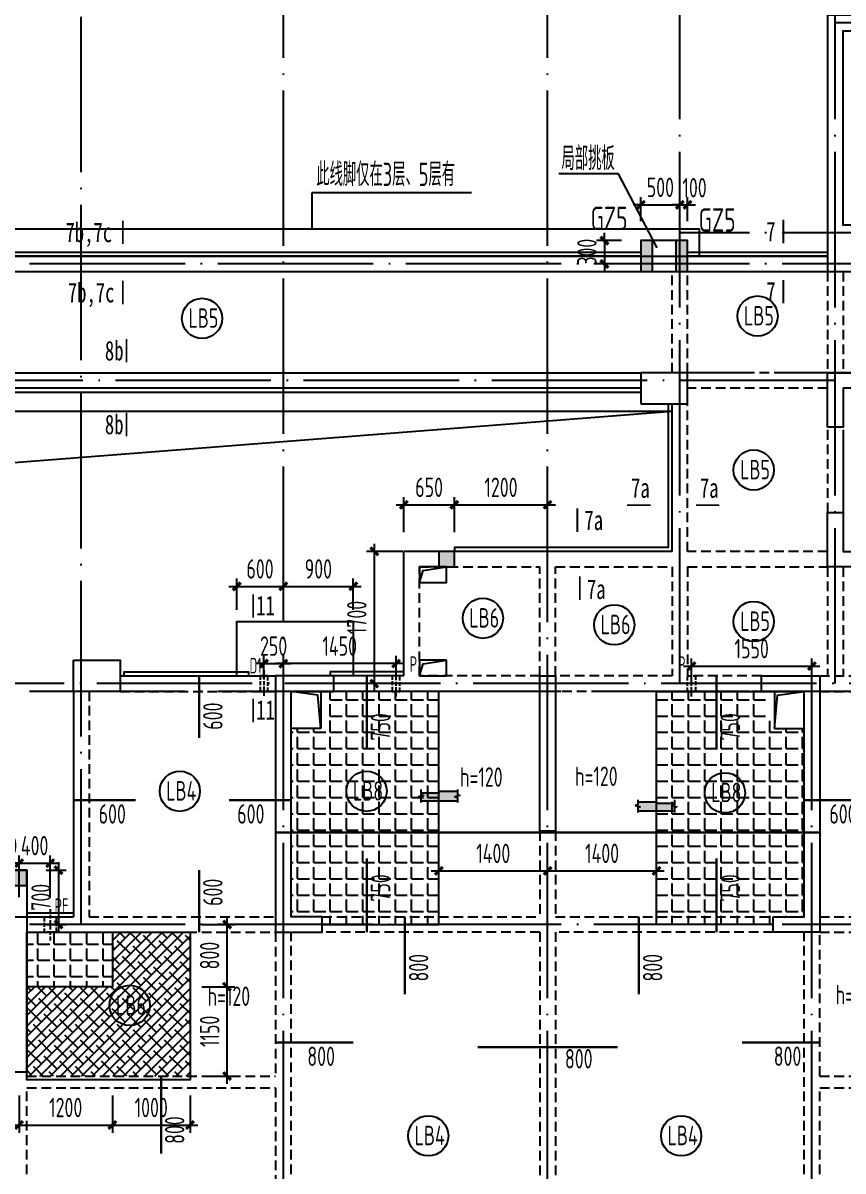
# Model space of a CAD drawing. Extents: x -173820 to 521180, y -715739 to 158231.
# Drawn here: x 7980 to 18530, y 71238 to 86010 of the extents above; entities that cross this region are included whole.
import ezdxf
from ezdxf.enums import TextEntityAlignment as Align

# ---------------------------------------------------------------- set-up
doc = ezdxf.new("R2010")
doc.units = 0
doc.header["$LTSCALE"] = 1000
for name, pattern in [('CONTINOUS', [0]), ('DASH', [0.35, 0.25, -0.1]), ('DOTE', [2.42, 2, -0.2, 0.02, -0.2]), ('HIDDEN2', [0.1875, 0.125, -0.0625])]:
    doc.linetypes.add(name, pattern=pattern)
for name, color, linetype in [('A-外装饰线脚', 7, 'Continuous'), ('A-洞口', 105, 'Continuous'), ('A-线脚看线', 9, 'Continuous'), ('A-设备穿墙洞', 161, 'Continuous'), ('AXIS', 1, 'DOTE'), ('DIM', 3, 'Continuous'), ('DIM1', 3, 'Continuous'), ('JG1', 3, 'Continuous'), ('填充', 8, 'Continuous'), ('墙', 6, 'Continuous'), ('挑板', 3, 'Continuous'), ('板筋', 6, 'Continuous'), ('柱', 2, 'Continuous'), ('梁', 4, 'HIDDEN2'), ('模板线', 3, 'Continuous'), ('洞口', 5, 'Continuous'), ('钢筋_文字', 7, 'Continuous'), ('钢筋长度标注', 7, 'Continuous')]:
    doc.layers.add(name, color=color, linetype=linetype)
doc.styles.add('TSSD_BOLD', font='tssdeng2.shx', dxfattribs={"width": 0.7, "height": 250, "bigfont": 'CHINA.shx'})
doc.styles.add('TSSD_Dimension', font='tssdeng.shx', dxfattribs={"width": 0.7, "bigfont": 'Hztxt.shx'})
doc.styles.add('zzt', font='tssdeng.shx', dxfattribs={"width": 0.7, "height": 300, "bigfont": 'tssdchn.shx'})
doc.styles.add('钢筋长度', font='tssdeng.shx', dxfattribs={"width": 0.7, "height": 300, "bigfont": 'tssdchn.shx'})
doc.styles.add('黑体', font='simhei.ttf', dxfattribs={"width": 0.8})
doc.dimstyles.new('TSSD_100_100', dxfattribs={"dimtxt": 250, "dimasz": 100, "dimexe": 100, "dimexo": 250, "dimgap": 100, "dimtad": 1, "dimdec": 0, "dimzin": 0, "dimdsep": 46, "dimtxsty": 'TSSD_Dimension', "dimblk": 'ARCHTICK', "dimcen": 0, "dimdle": 100, "dimclrd": 3, "dimclre": 3, "dimclrt": 7, "dimadec": 0, "dimazin": 0, "dimtfac": 1, "dimtdec": 0, "dimtix": 1, "dimtmove": 2, "dimatfit": 3, "dimfxl": 0, "dimtolj": 1, "dimtzin": 0, "dimarcsym": 0})
pattern_1 = [(0, (-5670, 68710), (0, 209.55), [152.4, -57.15]), (90, (-5670, 68710), (-209.55, 1e-14), [152.4, -57.15])]

# ---------------------------------------------------------------- blocks, each defined once
blk = doc.blocks.new('_ArchTick')
at = {"color": 4, "linetype": 'ByBlock', "const_width": 0.4}
blk.add_lwpolyline([(-0.5, -0.5), (0.5, 0.5)], dxfattribs=at)
blk = doc.blocks.new('*D1280')
at = {"layer": 'Defpoints', "color": 0}
for p in [(7930, 72460), (9130, 72460), (9130, 71830)]:
    blk.add_point(p, dxfattribs=at)
at = {"layer": 'DIM', "color": 3, "lineweight": -2}
for p, q in [((7930, 72210), (7930, 71730)), ((9130, 72210), (9130, 71730)), ((7830, 71830), (9230, 71830))]:
    blk.add_line(p, q, dxfattribs=at)
at = {"layer": 'DIM', "color": 3, "lineweight": -2, "xscale": 100, "yscale": 100, "zscale": 100, "rotation": 180}
blk.add_blockref('_ArchTick', (7930, 71830), dxfattribs=at)
at = {"layer": 'DIM', "color": 3, "lineweight": -2, "xscale": 100, "yscale": 100, "zscale": 100}
blk.add_blockref('_ArchTick', (9130, 71830), dxfattribs=at)
at = {"layer": 'DIM', "color": 7, "insert": (8530, 72055), "char_height": 250, "attachment_point": 5, "style": 'TSSD_Dimension'}
blk.add_mtext('\\A1;1200', dxfattribs=at)
blk = doc.blocks.new('*D1279')
at = {"layer": 'Defpoints', "color": 0}
for p in [(14730, 75100), (13330, 74510), (14730, 74510)]:
    blk.add_point(p, dxfattribs=at)
at = {"layer": 'DIM', "color": 3, "lineweight": -2}
for p, q in [((13330, 74760), (13330, 75200)), ((14730, 74760), (14730, 75200)), ((13230, 75100), (14830, 75100))]:
    blk.add_line(p, q, dxfattribs=at)
at = {"layer": 'DIM', "color": 3, "lineweight": -2, "xscale": 100, "yscale": 100, "zscale": 100, "rotation": 180}
blk.add_blockref('_ArchTick', (13330, 75100), dxfattribs=at)
at = {"layer": 'DIM', "color": 3, "lineweight": -2, "xscale": 100, "yscale": 100, "zscale": 100}
blk.add_blockref('_ArchTick', (14730, 75100), dxfattribs=at)
at = {"layer": 'DIM', "color": 7, "insert": (14030, 75325), "char_height": 250, "attachment_point": 5, "style": 'TSSD_Dimension'}
blk.add_mtext('\\A1;1400', dxfattribs=at)
blk = doc.blocks.new('*D1278')
at = {"layer": 'Defpoints', "color": 0}
for p in [(16130, 75100), (14730, 74510), (16130, 74510)]:
    blk.add_point(p, dxfattribs=at)
at = {"layer": 'DIM', "color": 3, "lineweight": -2}
for p, q in [((14730, 74760), (14730, 75200)), ((16130, 74760), (16130, 75200)), ((14630, 75100), (16230, 75100))]:
    blk.add_line(p, q, dxfattribs=at)
at = {"layer": 'DIM', "color": 3, "lineweight": -2, "xscale": 100, "yscale": 100, "zscale": 100, "rotation": 180}
blk.add_blockref('_ArchTick', (14730, 75100), dxfattribs=at)
at = {"layer": 'DIM', "color": 3, "lineweight": -2, "xscale": 100, "yscale": 100, "zscale": 100}
blk.add_blockref('_ArchTick', (16130, 75100), dxfattribs=at)
at = {"layer": 'DIM', "color": 7, "insert": (15430, 75325), "char_height": 250, "attachment_point": 5, "style": 'TSSD_Dimension'}
blk.add_mtext('\\A1;1400', dxfattribs=at)
blk = doc.blocks.new('*D1264')
at = {"layer": 'Defpoints', "color": 0}
for p in [(13530, 79810), (12880, 79210), (13530, 79210)]:
    blk.add_point(p, dxfattribs=at)
at = {"layer": 'DIM', "color": 3, "lineweight": -2}
for p, q in [((12780, 79810), (13630, 79810)), ((12880, 79460), (12880, 79910)), ((13530, 79460), (13530, 79910))]:
    blk.add_line(p, q, dxfattribs=at)
at = {"layer": 'DIM', "color": 3, "lineweight": -2, "xscale": 100, "yscale": 100, "zscale": 100, "rotation": 180}
blk.add_blockref('_ArchTick', (12880, 79810), dxfattribs=at)
at = {"layer": 'DIM', "color": 3, "lineweight": -2, "xscale": 100, "yscale": 100, "zscale": 100}
blk.add_blockref('_ArchTick', (13530, 79810), dxfattribs=at)
at = {"layer": 'DIM', "color": 7, "insert": (13205, 80035), "char_height": 250, "attachment_point": 5, "style": 'TSSD_Dimension'}
blk.add_mtext('\\A1;650', dxfattribs=at)
blk = doc.blocks.new('*D1263')
at = {"layer": 'Defpoints', "color": 0}
for p in [(13118, 79210), (12500, 77510), (13118, 77510)]:
    blk.add_point(p, dxfattribs=at)
at = {"layer": 'DIM', "color": 3, "lineweight": -2}
for p, q in [((12868, 79210), (12400, 79210)), ((12500, 79310), (12500, 77410)), ((12868, 77510), (12400, 77510))]:
    blk.add_line(p, q, dxfattribs=at)
at = {"layer": 'DIM', "color": 3, "lineweight": -2, "xscale": 100, "yscale": 100, "zscale": 100}
for p, rotation in [((12500, 79210), 90), ((12500, 77510), 270)]:
    blk.add_blockref('_ArchTick', p, dxfattribs=dict(at, rotation=rotation))
at = {"layer": 'DIM', "color": 7, "insert": (12275, 78360), "char_height": 250, "attachment_point": 5, "rotation": 90, "style": 'TSSD_Dimension'}
blk.add_mtext('\\A1;1700', dxfattribs=at)
blk = doc.blocks.new('*D1260')
at = {"layer": 'Defpoints', "color": 0}
for p in [(11330, 78760), (10730, 78210), (11330, 78210)]:
    blk.add_point(p, dxfattribs=at)
at = {"layer": 'DIM', "color": 3, "lineweight": -2}
for p, q in [((10630, 78760), (11430, 78760)), ((10730, 78460), (10730, 78860)), ((11330, 78460), (11330, 78860))]:
    blk.add_line(p, q, dxfattribs=at)
at = {"layer": 'DIM', "color": 3, "lineweight": -2, "xscale": 100, "yscale": 100, "zscale": 100, "rotation": 180}
blk.add_blockref('_ArchTick', (10730, 78760), dxfattribs=at)
at = {"layer": 'DIM', "color": 3, "lineweight": -2, "xscale": 100, "yscale": 100, "zscale": 100}
blk.add_blockref('_ArchTick', (11330, 78760), dxfattribs=at)
at = {"layer": 'DIM', "color": 7, "insert": (11030, 78985), "char_height": 250, "attachment_point": 5, "style": 'TSSD_Dimension'}
blk.add_mtext('\\A1;600', dxfattribs=at)
blk = doc.blocks.new('*D1259')
at = {"layer": 'Defpoints', "color": 0}
for p in [(12230, 78760), (11330, 78210), (12230, 78210)]:
    blk.add_point(p, dxfattribs=at)
at = {"layer": 'DIM', "color": 3, "lineweight": -2}
for p, q in [((11230, 78760), (12330, 78760)), ((11330, 78460), (11330, 78860)), ((12230, 78460), (12230, 78860))]:
    blk.add_line(p, q, dxfattribs=at)
at = {"layer": 'DIM', "color": 3, "lineweight": -2, "xscale": 100, "yscale": 100, "zscale": 100, "rotation": 180}
blk.add_blockref('_ArchTick', (11330, 78760), dxfattribs=at)
at = {"layer": 'DIM', "color": 3, "lineweight": -2, "xscale": 100, "yscale": 100, "zscale": 100}
blk.add_blockref('_ArchTick', (12230, 78760), dxfattribs=at)
at = {"layer": 'DIM', "color": 7, "insert": (11780, 78985), "char_height": 250, "attachment_point": 5, "style": 'TSSD_Dimension'}
blk.add_mtext('\\A1;900', dxfattribs=at)
blk = doc.blocks.new('*D1205')
at = {"layer": 'Defpoints', "color": 0}
for p in [(15930, 83210), (15460, 82910), (15930, 82910)]:
    blk.add_point(p, dxfattribs=at)
at = {"layer": 'DIM', "color": 3, "lineweight": -2}
for p, q in [((15680, 83210), (15360, 83210)), ((15460, 83210), (15460, 83310)), ((15460, 83210), (15460, 82910)), ((15680, 82910), (15360, 82910)), ((15460, 82910), (15460, 82810))]:
    blk.add_line(p, q, dxfattribs=at)
at = {"layer": 'DIM', "color": 3, "lineweight": -2, "xscale": 100, "yscale": 100, "zscale": 100}
for p, rotation in [((15460, 83210), 270), ((15460, 82910), 90)]:
    blk.add_blockref('_ArchTick', p, dxfattribs=dict(at, rotation=rotation))
at = {"layer": 'DIM', "color": 7, "insert": (15235, 83060), "char_height": 250, "attachment_point": 5, "rotation": 90, "style": 'TSSD_Dimension'}
blk.add_mtext('\\A1;300', dxfattribs=at)
blk = doc.blocks.new('*D1204')
at = {"layer": 'Defpoints', "color": 0}
for p in [(16430, 83670), (15930, 83210), (16430, 83210)]:
    blk.add_point(p, dxfattribs=at)
at = {"layer": 'DIM', "color": 3, "lineweight": -2}
for p, q in [((15930, 83460), (15930, 83770)), ((16430, 83460), (16430, 83770)), ((15930, 83670), (15830, 83670)), ((15930, 83670), (16430, 83670)), ((16430, 83670), (16530, 83670))]:
    blk.add_line(p, q, dxfattribs=at)
at = {"layer": 'DIM', "color": 3, "lineweight": -2, "xscale": 100, "yscale": 100, "zscale": 100}
blk.add_blockref('_ArchTick', (15930, 83670), dxfattribs=at)
at = {"layer": 'DIM', "color": 3, "lineweight": -2, "xscale": 100, "yscale": 100, "zscale": 100, "rotation": 180}
blk.add_blockref('_ArchTick', (16430, 83670), dxfattribs=at)
at = {"layer": 'DIM', "color": 7, "insert": (16180, 83895), "char_height": 250, "attachment_point": 5, "style": 'TSSD_Dimension'}
blk.add_mtext('\\A1;500', dxfattribs=at)
blk = doc.blocks.new('*D1203')
at = {"layer": 'Defpoints', "color": 0}
for p in [(16530, 83670), (16430, 83210), (16530, 83210)]:
    blk.add_point(p, dxfattribs=at)
at = {"layer": 'DIM', "color": 3, "lineweight": -2}
for p, q in [((16430, 83460), (16430, 83770)), ((16530, 83460), (16530, 83770)), ((16430, 83670), (16330, 83670)), ((16430, 83670), (16530, 83670)), ((16530, 83670), (16630, 83670))]:
    blk.add_line(p, q, dxfattribs=at)
at = {"layer": 'DIM', "color": 3, "lineweight": -2, "xscale": 100, "yscale": 100, "zscale": 100}
blk.add_blockref('_ArchTick', (16430, 83670), dxfattribs=at)
at = {"layer": 'DIM', "color": 3, "lineweight": -2, "xscale": 100, "yscale": 100, "zscale": 100, "rotation": 180}
blk.add_blockref('_ArchTick', (16530, 83670), dxfattribs=at)
at = {"layer": 'DIM', "color": 7, "insert": (16620, 83890), "char_height": 250, "attachment_point": 5, "style": 'TSSD_Dimension'}
blk.add_mtext('\\A1;100', dxfattribs=at)
blk = doc.blocks.new('*D1195')
at = {"layer": 'Defpoints', "color": 0}
for p in [(8030, 75110, 0), (8030, 74410), (8437, 74410)]:
    blk.add_point(p, dxfattribs=at)
at = {"layer": 'DIM', "color": 3, "lineweight": -2}
for p, q in [((8437, 75210), (8437, 74310)), ((8280, 75110), (8537, 75110)), ((8280, 74410), (8537, 74410))]:
    blk.add_line(p, q, dxfattribs=at)
at = {"layer": 'DIM', "color": 3, "lineweight": -2, "xscale": 100, "yscale": 100, "zscale": 100}
for p, rotation in [((8437, 75110), 90), ((8437, 74410), 270)]:
    blk.add_blockref('_ArchTick', p, dxfattribs=dict(at, rotation=rotation))
at = {"layer": 'DIM', "color": 7, "insert": (8212, 74760), "char_height": 250, "attachment_point": 5, "rotation": 90, "style": 'TSSD_Dimension'}
blk.add_mtext('\\A1;700', dxfattribs=at)
blk = doc.blocks.new('$1292675')
at = {"layer": 'JG1'}
blk.add_hatch(color=8, dxfattribs=at).paths.add_polyline_path([(502, 20), (502, 64), (470, 74), (534, 91), (502, 101), (502, 140), (262, 140), (262, 120), (32, 120), (32, 101), (64, 91), (0, 74), (32, 64), (32, 20)])
for p, q in [((262, 120), (32, 120)), ((32, 20), (502, 20)), ((502, 140), (262, 140)), ((262, 140), (262, 120))]:
    blk.add_line(p, q, dxfattribs=at)
for points in [[(32, 165), (32, 101), (64, 91), (0, 74), (32, 64), (32, 0)], [(502, 165), (502, 101), (534, 91), (470, 74), (502, 64), (502, 0)]]:
    blk.add_lwpolyline(points, dxfattribs=at)
blk = doc.blocks.new('*D1093')
at = {"layer": 'Defpoints', "color": 0}
for p in [(10031, 73610), (10606, 73610), (10031, 72460)]:
    blk.add_point(p, dxfattribs=at)
at = {"layer": 'DIM', "color": 3, "lineweight": -2}
for p, q in [((10281, 73610), (10706, 73610)), ((10606, 72360), (10606, 73710)), ((10281, 72460), (10706, 72460))]:
    blk.add_line(p, q, dxfattribs=at)
at = {"layer": 'DIM', "color": 3, "lineweight": -2, "xscale": 100, "yscale": 100, "zscale": 100}
for p, rotation in [((10606, 73610), 90), ((10606, 72460), 270)]:
    blk.add_blockref('_ArchTick', p, dxfattribs=dict(at, rotation=rotation))
at = {"layer": 'DIM', "color": 7, "insert": (10381, 73035), "char_height": 250, "attachment_point": 5, "rotation": 90, "style": 'TSSD_Dimension'}
blk.add_mtext('\\A1;1150', dxfattribs=at)
blk = doc.blocks.new('*D1092')
at = {"layer": 'Defpoints', "color": 0}
for p in [(10031, 74410), (10606, 74410), (10031, 73610)]:
    blk.add_point(p, dxfattribs=at)
at = {"layer": 'DIM', "color": 3, "lineweight": -2}
for p, q in [((10606, 73510), (10606, 74510)), ((10281, 74410), (10706, 74410)), ((10281, 73610), (10706, 73610))]:
    blk.add_line(p, q, dxfattribs=at)
at = {"layer": 'DIM', "color": 3, "lineweight": -2, "xscale": 100, "yscale": 100, "zscale": 100}
for p, rotation in [((10606, 74410), 90), ((10606, 73610), 270)]:
    blk.add_blockref('_ArchTick', p, dxfattribs=dict(at, rotation=rotation))
at = {"layer": 'DIM', "color": 7, "insert": (10381, 74010), "char_height": 250, "attachment_point": 5, "rotation": 90, "style": 'TSSD_Dimension'}
blk.add_mtext('\\A1;800', dxfattribs=at)
blk = doc.blocks.new('*D1091')
at = {"layer": 'Defpoints', "color": 0}
for p in [(6730, 72460), (7930, 72460), (7930, 71830)]:
    blk.add_point(p, dxfattribs=at)
at = {"layer": 'DIM', "color": 3, "lineweight": -2}
for p, q in [((6730, 72210), (6730, 71730)), ((7930, 72210), (7930, 71730)), ((6630, 71830), (8030, 71830))]:
    blk.add_line(p, q, dxfattribs=at)
at = {"layer": 'DIM', "color": 3, "lineweight": -2, "xscale": 100, "yscale": 100, "zscale": 100, "rotation": 180}
blk.add_blockref('_ArchTick', (6730, 71830), dxfattribs=at)
at = {"layer": 'DIM', "color": 3, "lineweight": -2, "xscale": 100, "yscale": 100, "zscale": 100}
blk.add_blockref('_ArchTick', (7930, 71830), dxfattribs=at)
at = {"layer": 'DIM', "color": 7, "insert": (7330, 72055), "char_height": 250, "attachment_point": 5, "style": 'TSSD_Dimension'}
blk.add_mtext('\\A1;1200', dxfattribs=at)
blk = doc.blocks.new('*D1090')
at = {"layer": 'Defpoints', "color": 0}
for p in [(9130, 72460), (10130, 72460), (10130, 71830)]:
    blk.add_point(p, dxfattribs=at)
at = {"layer": 'DIM', "color": 3, "lineweight": -2}
for p, q in [((9130, 72210), (9130, 71730)), ((10130, 72210), (10130, 71730)), ((9030, 71830), (10230, 71830))]:
    blk.add_line(p, q, dxfattribs=at)
at = {"layer": 'DIM', "color": 3, "lineweight": -2, "xscale": 100, "yscale": 100, "zscale": 100, "rotation": 180}
blk.add_blockref('_ArchTick', (9130, 71830), dxfattribs=at)
at = {"layer": 'DIM', "color": 3, "lineweight": -2, "xscale": 100, "yscale": 100, "zscale": 100}
blk.add_blockref('_ArchTick', (10130, 71830), dxfattribs=at)
at = {"layer": 'DIM', "color": 7, "insert": (9630, 72055), "char_height": 250, "attachment_point": 5, "style": 'TSSD_Dimension'}
blk.add_mtext('\\A1;1000', dxfattribs=at)
blk = doc.blocks.new('$1109386')
at = {"layer": '模板线', "color": 4, "const_width": 22.7}
for points in [[(0, 0), (302, 0)], [(886, 0), (1188, 0)]]:
    blk.add_lwpolyline(points, dxfattribs=at)
at = {"layer": '模板线', "color": 0, "style": '黑体', "width": 0.7}
for p in [(172, 220), (1057, 220)]:
    blk.add_text('7a', height=252, dxfattribs=at).set_placement(p, align=Align.MIDDLE_CENTER)
blk = doc.blocks.new('$1901069')
at = {"layer": '模板线', "color": 4, "const_width": 22.7}
for points in [[(0, 1177), (0, 874)], [(32, 302), (32, 0)]]:
    blk.add_lwpolyline(points, dxfattribs=at)
at = {"layer": '模板线', "color": 0, "style": '黑体', "width": 0.7}
for p in [(211, 1026), (243, 138)]:
    blk.add_text('7a', height=252, dxfattribs=at).set_placement(p, align=Align.MIDDLE_CENTER)
blk = doc.blocks.new('$1709312')
at = {"layer": '模板线', "color": 4, "const_width": 22.7}
for points in [[(223, 1076), (223, 774)], [(223, 302), (223, 0)]]:
    blk.add_lwpolyline(points, dxfattribs=at)
at = {"layer": '模板线', "color": 0, "style": '黑体', "width": 0.7}
for p in [(63, 925), (63, 151)]:
    blk.add_text('7', height=252, dxfattribs=at).set_placement(p, align=Align.MIDDLE_CENTER)
blk = doc.blocks.new('$1330388')
at = {"layer": '模板线', "color": 4, "const_width": 22.7}
for points in [[(286, 1251), (286, 949)], [(286, 302), (286, 0)]]:
    blk.add_lwpolyline(points, dxfattribs=at)
at = {"layer": '模板线', "color": 0, "style": '黑体', "width": 0.7}
for p in [(127, 1100), (127, 151)]:
    blk.add_text('8b', height=252, dxfattribs=at).set_placement(p, align=Align.MIDDLE_CENTER)
blk = doc.blocks.new('$18727')
at = {"layer": '模板线', "color": 4, "const_width": 22.7}
for points in [[(0, 1648), (0, 1345)], [(0, 302), (0, 0)]]:
    blk.add_lwpolyline(points, dxfattribs=at)
at = {"layer": '模板线', "color": 0, "style": '黑体', "width": 0.7}
for p in [(160, 1503), (160, 158)]:
    blk.add_text('11', height=252, dxfattribs=at).set_placement(p, align=Align.MIDDLE_CENTER)
blk = doc.blocks.new('$1783196')
at = {"layer": 'AXIS'}
for p, q in [((19634.9, 11688.3), (19634.9, 27859.5)), ((22234.9, 3480), (22234.9, 27859.5)), ((25634.9, 3480), (25634.9, 27859.5)), ((27334.9, 14788.3), (27334.9, 27859.5)), ((29334.9, 14788.4), (29334.9, 27859.5)), ((54849.9, 23288.3), (29334.9, 23288.3)), ((54849.9, 20588.3), (27334.9, 20588.3)), ((54849.9, 20188.3), (4360, 20188.3)), ((54849.9, 18788.3), (27334.9, 18788.3)), ((29334.9, 18688.3), (4360, 18688.3)), ((46034.9, 14788.3), (4360, 14788.3)), ((29034.9, 3480), (29034.9, 14788.4)), ((54849.9, 14688.3), (4360, 14688.3)), ((54849.9, 11688.3), (4360, 11688.3))]:
    blk.add_line(p, q, dxfattribs=at)
blk = doc.blocks.new('$1466424')
at = {"layer": '板筋', "const_width": 30}
for points in [[(16017, 9804), (16017, 10604)], [(18173, 9654), (18173, 10604)], [(22674, 9654), (22674, 10604)], [(14400, 9003), (15200, 9003)], [(16400, 9003), (17200, 9003)], [(23800, 9003), (24600, 9003)], [(17000, 8588), (24000, 8588)], [(18173, 7304), (18173, 8254)], [(22674, 7304), (22674, 8254)], [(16017, 7304), (16017, 8104)], [(18663, 6504), (18663, 7504)], [(21674, 6504), (21674, 7504)], [(17000, 5885), (18000, 5885)], [(19600, 5826), (21400, 5826)], [(23000, 5885), (24000, 5885)]]:
    blk.add_lwpolyline(points, dxfattribs=at)
at = {"layer": '板筋', "const_width": 30, "elevation": 0}
blk.add_lwpolyline([(15526, 4454), (15526, 5454)], dxfattribs=at)
at = {"layer": '钢筋_文字'}
for centre in [(16054, 15202, 0), (23201, 15232, 0), (23151, 13252, 0), (19667, 11344, 0), (23151, 11302, 0), (21357, 11259, 0), (15768, 9118, 0), (18170, 9118, 0), (22780, 9098, 0), (15122, 6362, 0), (18964, 4684, 0), (22218, 4684, 0)]:
    blk.add_circle(centre, 259, dxfattribs=at)
at = {"layer": '钢筋_文字', "style": 'TSSD_BOLD', "width": 0.7}
for s, p in [('LB5', (15879, 15082, 0)), ('LB5', (23026, 15112, 0)), ('LB5', (22976, 13132, 0)), ('LB6', (19492, 11224, 0)), ('LB6', (21182, 11139, 0)), ('LB5', (22976, 11182, 0)), ('LB4', (15593, 8998, 0)), ('LB8', (17995, 8998, 0)), ('LB8', (22605, 8978, 0)), ('LB6', (14947, 6242, 0)), ('LB4', (18789, 4564, 0)), ('LB4', (22043, 4564, 0))]:
    blk.add_text(s, height=250, dxfattribs=at).set_placement(p)
at = {"layer": '钢筋_文字', "color": 7, "linetype": 'Continuous', "style": 'TSSD_BOLD', "width": 0.7}
for p in [(19266, 9176, 0), (20746, 9186, 0), (16018, 6356, 0), (24098, 6376, 0)]:
    blk.add_text(' h=120', height=250, dxfattribs=at).set_placement(p)
at = {"layer": '钢筋长度标注', "style": '钢筋长度', "width": 0.7}
for s, p in [('600', (16318, 9910)), ('750', (18475, 9770)), ('750', (22975, 9770)), ('600', (16318, 7643)), ('750', (18475, 7697)), ('750', (22975, 7697)), ('800', (18965, 6670)), ('800', (21976, 6670)), ('800', (15827, 4581, 0))]:
    blk.add_text(s, height=250, rotation=90, dxfattribs=at).set_placement(p)
for s, p in [('600', (14724, 8701)), ('600', (16507, 8701)), ('600', (24124, 8701)), ('800', (17409, 5583)), ('800', (20723, 5551)), ('800', (23409, 5584))]:
    blk.add_text(s, height=250, dxfattribs=at).set_placement(p)
blk = doc.blocks.new('*D999')
at = {"layer": 'Defpoints', "color": 0}
for p in [(14730, 79810), (13530, 79210), (14730, 79210)]:
    blk.add_point(p, dxfattribs=at)
at = {"layer": 'DIM', "color": 3, "lineweight": -2}
for p, q in [((13430, 79810), (14830, 79810)), ((13530, 79460), (13530, 79910)), ((14730, 79460), (14730, 79910))]:
    blk.add_line(p, q, dxfattribs=at)
at = {"layer": 'DIM', "color": 3, "lineweight": -2, "xscale": 100, "yscale": 100, "zscale": 100, "rotation": 180}
blk.add_blockref('_ArchTick', (13530, 79810), dxfattribs=at)
at = {"layer": 'DIM', "color": 3, "lineweight": -2, "xscale": 100, "yscale": 100, "zscale": 100}
blk.add_blockref('_ArchTick', (14730, 79810), dxfattribs=at)
at = {"layer": 'DIM', "color": 7, "insert": (14130, 80035), "char_height": 250, "attachment_point": 5, "style": 'TSSD_Dimension'}
blk.add_mtext('\\A1;1200', dxfattribs=at)
blk = doc.blocks.new('$1642317')
at = {"layer": '洞口'}
for points in [[(17380, 2170), (17000, 2170), (17000, 2650), (17380, 2650)], [(23220, 2170), (23600, 2170), (23600, 2650), (23220, 2650)]]:
    blk.add_lwpolyline(points, close=True, dxfattribs=at)
for points in [[(17380, 2170), (17342, 2602), (17000, 2650)], [(23220, 2170), (23258, 2602), (23600, 2650)]]:
    blk.add_lwpolyline(points, dxfattribs=at)
blk = doc.blocks.new('$133032')
at = {"layer": '挑板'}
for points in [[(24100, 19200), (24100, 16100), (22300, 16100), (22300, 16300), (21700, 16300), (21700, 16100), (11800, 16100), (11800, 16300), (11200, 16300), (11200, 16100), (10400, 16100), (10400, 16800), (7000, 16800), (7000, 17400), (7700, 17400), (7700, 17500), (7600, 17500), (7600, 19000), (7700, 19000), (7700, 20400)], [(16500, 10700), (16500, 11400), (18000, 11400), (18000, 10700)]]:
    blk.add_lwpolyline(points, dxfattribs=at)
blk = doc.blocks.new('$184590')
at = {"layer": '柱'}
blk.add_hatch(color=8, dxfattribs=at).paths.add_polyline_path([(0, 400), (0, 0), (150, 0), (150, 400)])
at = {"layer": '柱', "color": 3, "elevation": 0}
blk.add_lwpolyline([(0, 400), (0, 0), (150, 0), (150, 400)], close=True, dxfattribs=at)
blk = doc.blocks.new('$1457958')
at = {"layer": '柱'}
blk.add_hatch(color=8, dxfattribs=at).paths.add_polyline_path([(0, 200), (0, 0), (200, 0), (200, 200)])
at = {"layer": '柱', "color": 3, "elevation": 0}
blk.add_lwpolyline([(0, 200), (0, 0), (200, 0), (200, 200)], close=True, dxfattribs=at)
blk = doc.blocks.new('$1222607')
at = {"layer": '柱'}
for name, p in [('$184590', (21700, 15900, 0)), ('$184590', (22150, 15900, 0)), ('$1457958', (19100, 12100, 0)), ('$1457958', (13600, 8000))]:
    blk.add_blockref(name, p, dxfattribs=at)
blk = doc.blocks.new('$1413619')
at = {"layer": 'A-线脚看线', "color": 5, "elevation": 0}
for points in [[(11850, 16100), (21750, 16100)], [(22350, 16100), (24150, 16100)], [(11850, 14300), (21750, 14300)], [(22100, 14150), (22100, 12300), (19350, 12300), (19350, 12250)], [(15100, 10650), (15100, 10700), (16700, 10700), (16700, 10650)], [(18700, 10650), (18700, 10700), (17750, 10700), (17750, 10650)], [(13850, 7600), (14450, 7600)]]:
    blk.add_lwpolyline(points, dxfattribs=at)
blk = doc.blocks.new('*D11655')
at = {"layer": 'Defpoints', "color": 0}
for p in [(14600, 7037), (14200, 6348, 0), (14600, 6348, 0)]:
    blk.add_point(p, dxfattribs=at)
at = {"layer": 'DIM1', "color": 3, "lineweight": -2}
for p, q in [((14200, 6598), (14200, 7137)), ((14600, 6598), (14600, 7137)), ((14200, 7037), (14100, 7037)), ((14200, 7037), (14600, 7037)), ((14600, 7037), (14700, 7037))]:
    blk.add_line(p, q, dxfattribs=at)
at = {"layer": 'DIM1', "color": 3, "lineweight": -2, "xscale": 100, "yscale": 100, "zscale": 100}
blk.add_blockref('_ArchTick', (14200, 7037), dxfattribs=at)
at = {"layer": 'DIM1', "color": 3, "lineweight": -2, "xscale": 100, "yscale": 100, "zscale": 100, "rotation": 180}
blk.add_blockref('_ArchTick', (14600, 7037), dxfattribs=at)
at = {"layer": 'DIM1', "color": 7, "insert": (14400, 7262), "char_height": 250, "attachment_point": 5, "style": 'TSSD_Dimension'}
blk.add_mtext('\\A1;400', dxfattribs=at)
blk = doc.blocks.new('*D11656')
at = {"layer": 'Defpoints', "color": 0}
for p in [(15000, 7037), (14600, 6348, 0), (15000, 6348, 0)]:
    blk.add_point(p, dxfattribs=at)
at = {"layer": 'DIM1', "color": 3, "lineweight": -2}
for p, q in [((14600, 6598), (14600, 7137)), ((15000, 6598), (15000, 7137)), ((14600, 7037), (14500, 7037)), ((14600, 7037), (15000, 7037)), ((15000, 7037), (15100, 7037))]:
    blk.add_line(p, q, dxfattribs=at)
at = {"layer": 'DIM1', "color": 3, "lineweight": -2, "xscale": 100, "yscale": 100, "zscale": 100}
blk.add_blockref('_ArchTick', (14600, 7037), dxfattribs=at)
at = {"layer": 'DIM1', "color": 3, "lineweight": -2, "xscale": 100, "yscale": 100, "zscale": 100, "rotation": 180}
blk.add_blockref('_ArchTick', (15000, 7037), dxfattribs=at)
at = {"layer": 'DIM1', "color": 7, "insert": (14800, 7262), "char_height": 250, "attachment_point": 5, "style": 'TSSD_Dimension'}
blk.add_mtext('\\A1;400', dxfattribs=at)
blk = doc.blocks.new('*D11663')
at = {"layer": 'Defpoints', "color": 0}
for p in [(18000, 9605), (17750, 9155, 0), (18000, 9155, 0)]:
    blk.add_point(p, dxfattribs=at)
at = {"layer": 'DIM1', "color": 3, "lineweight": -2}
for p, q in [((17750, 9605), (17650, 9605)), ((17750, 9405), (17750, 9705)), ((17750, 9605), (18000, 9605)), ((18000, 9405), (18000, 9705)), ((18000, 9605), (18100, 9605))]:
    blk.add_line(p, q, dxfattribs=at)
at = {"layer": 'DIM1', "color": 3, "lineweight": -2, "xscale": 100, "yscale": 100, "zscale": 100}
blk.add_blockref('_ArchTick', (17750, 9605), dxfattribs=at)
at = {"layer": 'DIM1', "color": 3, "lineweight": -2, "xscale": 100, "yscale": 100, "zscale": 100, "rotation": 180}
blk.add_blockref('_ArchTick', (18000, 9605), dxfattribs=at)
at = {"layer": 'DIM1', "color": 7, "insert": (17875, 9830), "char_height": 250, "attachment_point": 5, "style": 'TSSD_Dimension'}
blk.add_mtext('\\A1;250', dxfattribs=at)
blk = doc.blocks.new('*D11664')
at = {"layer": 'Defpoints', "color": 0}
for p in [(18000, 9605), (18000, 9155, 0), (19450, 9155, 0)]:
    blk.add_point(p, dxfattribs=at)
at = {"layer": 'DIM1', "color": 3, "lineweight": -2}
for p, q in [((19550, 9605), (17900, 9605)), ((18000, 9405), (18000, 9705)), ((19450, 9405), (19450, 9705))]:
    blk.add_line(p, q, dxfattribs=at)
at = {"layer": 'DIM1', "color": 3, "lineweight": -2, "xscale": 100, "yscale": 100, "zscale": 100, "rotation": 180}
blk.add_blockref('_ArchTick', (18000, 9605), dxfattribs=at)
at = {"layer": 'DIM1', "color": 3, "lineweight": -2, "xscale": 100, "yscale": 100, "zscale": 100}
blk.add_blockref('_ArchTick', (19450, 9605), dxfattribs=at)
at = {"layer": 'DIM1', "color": 7, "insert": (18725, 9830), "char_height": 250, "attachment_point": 5, "style": 'TSSD_Dimension'}
blk.add_mtext('\\A1;1450', dxfattribs=at)
blk = doc.blocks.new('*D11665')
at = {"layer": 'Defpoints', "color": 0}
for p in [(24800, 9572), (23250, 9086, 0), (24800, 9086, 0)]:
    blk.add_point(p, dxfattribs=at)
at = {"layer": 'DIM1', "color": 3, "lineweight": -2}
for p, q in [((23250, 9336), (23250, 9672)), ((24800, 9336), (24800, 9672)), ((23150, 9572), (24900, 9572))]:
    blk.add_line(p, q, dxfattribs=at)
at = {"layer": 'DIM1', "color": 3, "lineweight": -2, "xscale": 100, "yscale": 100, "zscale": 100, "rotation": 180}
blk.add_blockref('_ArchTick', (23250, 9572), dxfattribs=at)
at = {"layer": 'DIM1', "color": 3, "lineweight": -2, "xscale": 100, "yscale": 100, "zscale": 100}
blk.add_blockref('_ArchTick', (24800, 9572), dxfattribs=at)
at = {"layer": 'DIM1', "color": 7, "insert": (24025, 9797), "char_height": 250, "attachment_point": 5, "style": 'TSSD_Dimension'}
blk.add_mtext('\\A1;1550', dxfattribs=at)
blk = doc.blocks.new('$1929224')
at = {"layer": 'A-洞口', "color": 5, "elevation": 0}
for points in [[(12200, 1400), (11850, 1400), (11850, 1200), (12200, 1200)], [(12200, 200), (11850, 200), (11850, 0), (12200, 0)]]:
    blk.add_lwpolyline(points, close=True, dxfattribs=at)
for points in [[(11850, 1200), (11900, 1354), (12200, 1400)], [(11850, 0), (11900, 154), (12200, 200)]]:
    blk.add_lwpolyline(points, dxfattribs=at)
blk = doc.blocks.new('$1978117')
at = {"layer": '模板线', "color": 4, "const_width": 22.7}
for points in [[(756, 1082), (756, 780)], [(756, 308), (756, 6)]]:
    blk.add_lwpolyline(points, dxfattribs=at)
at = {"layer": '模板线', "color": 0, "style": '黑体', "width": 0.7}
for p in [(317, 931), (347, 157)]:
    blk.add_text('7b,7c', height=252, dxfattribs=at).set_placement(p, align=Align.MIDDLE_CENTER)
blk = doc.blocks.new('$1186913')
at = {"layer": 'A-设备穿墙洞', "linetype": 'DASH', "ltscale": 0.2, "elevation": 0}
for points in [[(17750.2, 9519.2), (17750.2, 9180.7)], [(19450.2, 9179.7), (19450.2, 9514.9)], [(23250.2, 9179.7), (23250.2, 9514.9)], [(15000.2, 6443.9), (15000.2, 6043.3)]]:
    blk.add_lwpolyline(points, dxfattribs=at)
for points in [[(17700.2, 9247.9), (17800.2, 9247.9), (17800.2, 9447.9), (17700.2, 9447.9)], [(19400.2, 9247.9), (19500.2, 9247.9), (19500.2, 9447.9), (19400.2, 9447.9)], [(23300.2, 9247.9), (23200.2, 9247.9), (23200.2, 9447.9), (23300.2, 9447.9)], [(14925.2, 6347.9), (15075.2, 6347.9), (15075.2, 6147.9), (14925.2, 6147.9)]]:
    blk.add_lwpolyline(points, close=True, dxfattribs=at)
at = {"layer": 'A-设备穿墙洞', "color": 7, "linetype": 'DASH', "ltscale": 0.2, "style": 'zzt', "width": 0.6}
for s, p in [('D1', (17565.5, 9478.9, 0)), ('P', (19625.7, 9499, 0)), ('P', (23078.6, 9499, 0)), ('PF', (15057.2, 6384, 0))]:
    blk.add_text(s, height=200, dxfattribs=at).set_placement(p)
at = {"layer": 'DIM1'}
for base, p1, p2, picture, middle in [((18000.2, 9605.3), (17750.2, 9155.4, 0), (18000.2, 9155.4, 0), '*D11663', (17875.2, 9830.3)), ((18000.2, 9605.3), (19450.2, 9155.4, 0), (18000.2, 9155.4, 0), '*D11664', (18725.2, 9830.3)), ((24800.2, 9572.4), (23250.1, 9086.2, 0), (24800.2, 9086.2, 0), '*D11665', (24025.1, 9797.4)), ((14600.2, 7037), (14200.2, 6347.9, 0), (14600.2, 6347.9, 0), '*D11655', (14400.2, 7262)), ((15000.2, 7037), (14600.2, 6347.9, 0), (15000.2, 6347.9, 0), '*D11656', (14800.2, 7262))]:
    dim = blk.add_linear_dim(base=base, p1=p1, p2=p2, dimstyle='TSSD_100_100', dxfattribs=at)
    dim.commit()
    dim.dimension.update_dxf_attribs({"geometry": picture, "text_midpoint": middle})

msp = doc.modelspace()

# ---------------------------------------------------------------- hatches: boundary and pattern name
at = {"layer": 'JG1'}
h = msp.add_hatch(dxfattribs=at)
h.set_pattern_fill('ANSI38,_O', color=8, scale=30)
h.set_pattern_definition([(45, (-3e-11, 68710), (-67.3519, 67.3519), []), (135, (-3e-11, 68710), (-202.0558, 67.3519), [238.125, -142.875])])
h.paths.add_polyline_path([(9130, 73610), (8030, 73610), (8030, 72460), (10130, 72460), (10130, 74310), (9130, 74310)])
at = {"layer": '填充', "linetype": 'Continuous'}
h = msp.add_hatch(dxfattribs=at)
h.set_pattern_fill('ANGLE', color=256, scale=30, style=0)
h.set_pattern_definition(pattern_1)
h.paths.add_polyline_path([(11801.2, 77030), (11810, 76930), (11430, 76930), (11430, 74510), (13330, 74510), (13330, 77410), (11910, 77410), (11910, 77030)])
h = msp.add_hatch(dxfattribs=at)
h.set_pattern_fill('ANGLE', color=256, scale=30, style=0)
h.set_pattern_definition(pattern_1)
h.paths.add_polyline_path([(18030, 76930), (17650, 76930), (17658.8, 77030), (17550, 77030), (17550, 77410), (16130, 77410), (16130, 74510), (18030, 74510)])
h = msp.add_hatch(dxfattribs=at)
h.set_pattern_fill('ANGLE', color=256, scale=30, style=0)
h.set_pattern_definition(pattern_1)
h.paths.add_polyline_path([(13330, 74410), (13330, 74510), (11830, 74510), (11830, 74410)])
h = msp.add_hatch(dxfattribs=at)
h.set_pattern_fill('ANGLE', color=256, scale=30, style=0)
h.set_pattern_definition(pattern_1)
h.paths.add_polyline_path([(16130, 74510), (16130, 74410), (17630, 74410), (17630, 74510)])
h = msp.add_hatch(dxfattribs=at)
h.set_pattern_fill('ANGLE', color=256, scale=30, style=0)
h.set_pattern_definition([(0, (-3e-11, 68710), (0, 209.55), [152.4, -57.15]), (90, (-3e-11, 68710), (-209.55, 1e-14), [152.4, -57.15])])
h.paths.add_polyline_path([(9130, 73610), (9130, 74310), (8030, 74310), (8030, 73610)])
h = msp.add_hatch(dxfattribs=at)
h.set_pattern_fill('ANGLE', color=256, scale=30, style=0)
h.set_pattern_definition(pattern_1)
h.paths.add_polyline_path([(10130, 72410), (10130, 72460), (8030, 72460), (8030, 72410)])

# ---------------------------------------------------------------- linework, layer by layer
at = {"layer": 'A-外装饰线脚', "color": 23}
msp.add_lwpolyline([(5280, 83010), (5280, 83360), (16680, 83360), (16680, 83010)], dxfattribs=at)
at = {"layer": 'JG1'}
for p, q in [((15642.7, 84070.2), (14873, 84070.2)), ((16140.6, 83116.7), (15642.7, 84070.2))]:
    msp.add_line(p, q, dxfattribs=at)
at = {"layer": '墙'}
for points in [[(18330, 82810), (18730, 82810), (18730, 83410), (18530, 83410), (18530, 85910), (19130, 85910), (19130, 86110), (18330, 86110), (18330, 83210)], [(15930, 81110), (16530, 81110), (16530, 81510), (15930, 81510)], [(18330, 80810), (18330, 81510), (20830, 81510), (20830, 79010), (18330, 79010), (18330, 79710), (18530, 79710), (18530, 79210), (20630, 79210), (20630, 81310), (18530, 81310), (18530, 80810)], [(8630, 77810), (9230, 77810), (9230, 77410), (8630, 77410)], [(11830, 74510), (11430, 74510), (11430, 77410), (11980, 77410), (11980, 77610), (11230, 77610), (11230, 74310), (11430, 74310), (11830, 74310)], [(14630, 77610), (14830, 77610), (14830, 75610), (14630, 75610), (14630, 77410)], [(17630, 74510), (18030, 74510), (18030, 77410), (17480, 77410), (17480, 77610), (18230, 77610), (18230, 74310), (18030, 74310), (17630, 74310)], [(7830, 74510), (8030, 74510), (8030, 72510), (7830, 72510), (7830, 74310)]]:
    msp.add_lwpolyline(points, close=True, dxfattribs=at)
for points in [[(16130, 81110), (16130, 81110)], [(8830, 77410), (8830, 77410)], [(14630, 77410), (14630, 77410)]]:
    msp.add_lwpolyline(points, dxfattribs=at)
at = {"layer": '梁', "linetype": 'Continuous'}
for p, q in [((6030, 83010), (18330, 83010)), ((6030, 82810), (18330, 82810)), ((6030, 81510), (15930, 81510)), ((15930, 81310), (6030, 81310)), ((16330, 79210), (16330, 81110)), ((16330, 81010), (1230, 81010)), ((16330, 81010), (1230, 81010)), ((18530, 80773), (18530, 79647)), ((16330, 79210), (12878, 79210)), ((12880, 77610), (12880, 79210)), ((9230, 77610), (11230, 77610)), ((12880, 77610), (11980, 77610)), ((8630, 77410), (8630, 74510)), ((13330, 77410), (11430, 77410, 0)), ((13330, 74410), (13330, 77410)), ((7830, 75110, 0), (8030, 75110, 0)), ((8030, 75110, 0), (8030, 74510)), ((8030, 74510), (8630, 74510)), ((11830, 74410), (13330, 74410))]:
    msp.add_line(p, q, dxfattribs=at)
at = {"layer": '梁'}
for p, q in [((16330, 81510), (16330, 82810)), ((16530, 81510), (16530, 82810)), ((18330, 82810), (18330, 81510)), ((18530, 82810), (18530, 81510)), ((18330, 81510), (16530, 81510)), ((18330, 81310), (16530, 81310)), ((16530, 79210), (16530, 81110)), ((18331, 80773), (18331, 79647)), ((18330, 79210), (16530, 79210)), ((13080, 77610), (13080, 79010)), ((13080, 79010), (14630, 79010)), ((14630, 77610), (14630, 79010)), ((14830, 77610), (14830, 79010)), ((14830, 79010), (16330, 79010)), ((16330, 79010), (16330, 77610)), ((16530, 79010), (16530, 77610)), ((16530, 79010), (18330, 79010)), ((18330, 79010), (18330, 77610)), ((18530, 79010), (18530, 77610)), ((14630, 77610), (13080, 77610)), ((16330, 77610), (14830, 77610)), ((17480, 77610), (16530, 77610)), ((18230, 77610), (20130, 77610)), ((8830, 77410), (8830, 74510)), ((9230, 77410), (11230, 77410)), ((14630, 77410), (11980, 77410)), ((17480, 77410), (14830, 77410)), ((18230, 77410), (20130, 77410)), ((14630, 75610), (14630, 74510)), ((14830, 75610), (14830, 74510)), ((8830, 74510), (11230, 74510)), ((11830, 74510), (14630, 74510)), ((14830, 74510), (17630, 74510)), ((18230, 74510), (20630, 74510)), ((8030, 74310), (11330, 74310)), ((11230, 74310), (11230, 72460)), ((11430, 70260), (11430, 74310)), ((14630, 74310), (11830, 74310)), ((14630, 74310), (14630, 70260)), ((17630, 74310), (14830, 74310)), ((14830, 74310), (14830, 70260)), ((18030, 70260), (18030, 74310)), ((18230, 72460), (18230, 74310)), ((18230, 74310), (21430, 74310)), ((8030, 72460), (8030, 72510)), ((8030, 72460), (11230, 72460)), ((18230, 72460), (21430, 72460)), ((8030, 72310), (11230, 72310)), ((8030, 70260), (8030, 72310)), ((11230, 72310), (11230, 70260)), ((18230, 70260), (18230, 72310)), ((18230, 72310), (21430, 72310))]:
    msp.add_line(p, q, dxfattribs=at)
at = {"layer": '梁', "linetype": 'Continuous'}
for points in [[(17630, 74410), (16130, 74410), (16130, 77410), (18030, 77410)], [(9130, 74310), (9130, 73610), (8030, 73610)]]:
    msp.add_lwpolyline(points, dxfattribs=at)
msp.add_lwpolyline([(8030, 74310), (10130, 74310), (10130, 72410), (8030, 72410)], close=True, dxfattribs=at)
at = {"layer": '洞口', "color": 5}
msp.add_lwpolyline([(16330, 81010), (3574.5, 80014.1), (1230.1, 77610)], dxfattribs=at)
at = {"layer": '钢筋_文字'}
msp.add_line((11694.7, 83824.3, 0), (11694.7, 83360), dxfattribs=at)
at = {"layer": '钢筋_文字', "elevation": 0}
msp.add_lwpolyline([(13750.2, 83824.3), (11694.7, 83824.3)], dxfattribs=at)
at = {"layer": '钢筋_文字', "const_width": 13.3}
msp.add_lwpolyline([(11695.2, 83369.6, 1), (11695.2, 83356.3, 1)], format="xyb", close=True, dxfattribs=at)

# ---------------------------------------------------------------- block references
at = {"layer": 'A-洞口'}
msp.add_blockref('$1929224', (1230, 77610, 0), dxfattribs=at)
at = {"layer": 'A-设备穿墙洞'}
msp.add_blockref('$1186913', (-6670.2, 68162.1, 0), dxfattribs=at)
at = {"layer": 'JG1'}
msp.add_blockref('$1292675', (13067.9, 75980), dxfattribs=at)
at = {"layer": 'JG1', "xscale": -1}
msp.add_blockref('$1292675', (16392.1, 75850), dxfattribs=at)
at = {"layer": '填充', "linetype": 'Continuous'}
msp.add_blockref('$1783196', (-10904.9, 62721.7), dxfattribs=at)
at = {"layer": '挑板'}
for name, p in [('$133032', (-5770, 66910)), ('$1413619', (-5820, 66960, 0))]:
    msp.add_blockref(name, p, dxfattribs=at)
at = {"layer": '柱'}
msp.add_blockref('$1222607', (-5770, 66910), dxfattribs=at)
at = {"layer": '模板线'}
for name, p in [('$1978117', (8510, 82384.6)), ('$1709312', (17539.1, 82401.3)), ('$1330388', (9026.9, 80693.1)), ('$1109386', (15751.2, 79806.2)), ('$1901069', (15112, 78586.1)), ('$18727', (10940.9, 77011.8))]:
    msp.add_blockref(name, p, dxfattribs=at)
at = {"layer": '洞口'}
msp.add_blockref('$1642317', (-5570, 74760, 0), dxfattribs=at)
at = {"layer": '钢筋长度标注'}
msp.add_blockref('$1466424', (-5770, 67006.3), dxfattribs=at)

# ---------------------------------------------------------------- texts
at = {"layer": '模板线', "style": 'zzt', "width": 0.6}
msp.add_text('局部挑板', height=300, dxfattribs=at).set_placement((14908.3, 84117, 0))
at = {"layer": '模板线', "color": 7, "linetype": 'CONTINOUS', "style": 'zzt', "width": 0.7}
for p in [(15283.9, 83344.5), (16673.9, 83324.5)]:
    msp.add_text('GZ5', height=300, dxfattribs=at).set_placement(p)
at = {"layer": '钢筋_文字', "style": 'zzt', "width": 0.6}
msp.add_text('此线脚仅在3层、5层有', height=300, dxfattribs=at).set_placement((11753.7, 83912.2, 0))

# ---------------------------------------------------------------- dimensions: what is measured, and where the dimension line sits
at = {"layer": 'DIM'}
for base, p1, p2, picture, middle in [((16430, 83670), (15930, 83210), (16430, 83210), '*D1204', (16180, 83895)), ((13530, 79810), (12880, 79210), (13530, 79210), '*D1264', (13205, 80035)), ((14730, 79810), (13530, 79210), (14730, 79210), '*D999', (14130, 80035)), ((11330, 78760), (10730.1, 78210), (11330, 78210), '*D1260', (11030, 78985)), ((12230, 78760), (11330, 78210), (12230, 78210), '*D1259', (11780, 78985)), ((14730, 75100), (13330, 74510), (14730, 74510), '*D1279', (14030, 75325)), ((16130, 75100), (14730, 74510), (16130, 74510), '*D1278', (15430, 75325)), ((7930, 71830), (6730, 72460), (7930, 72460), '*D1091', (7330, 72055)), ((9130, 71830), (7930, 72460), (9130, 72460), '*D1280', (8530, 72055)), ((10130, 71830), (9130, 72460), (10130, 72460), '*D1090', (9630, 72055))]:
    dim = msp.add_linear_dim(base=base, p1=p1, p2=p2, dimstyle='TSSD_100_100', dxfattribs=at)
    dim.commit()
    dim.dimension.update_dxf_attribs({"geometry": picture, "text_midpoint": middle})
dim = msp.add_linear_dim(base=(16530, 83670), p1=(16430, 83210), p2=(16530, 83210), dimstyle='TSSD_100_100', dxfattribs=at)
dim.commit()
dim.dimension.update_dxf_attribs({"geometry": '*D1203', "text_midpoint": (16620, 83890), "dimtype": 160})
for base, p1, p2, picture, middle in [((15460, 82910), (15930, 83210), (15930, 82910), '*D1205', (15235, 83060)), ((12500, 77510), (13118, 79210), (13118, 77510), '*D1263', (12275, 78360)), ((8436.8, 74410), (8030, 75110, 0), (8030, 74410), '*D1195', (8211.8, 74760)), ((10605.8, 74410), (10030.5, 73610), (10030.5, 74410), '*D1092', (10380.8, 74010)), ((10605.8, 73610), (10030.5, 72460), (10030.5, 73610), '*D1093', (10380.8, 73035))]:
    dim = msp.add_linear_dim(base=base, p1=p1, p2=p2, angle=90, dimstyle='TSSD_100_100', dxfattribs=at)
    dim.commit()
    dim.dimension.update_dxf_attribs({"geometry": picture, "text_midpoint": middle})

doc.saveas('drawing.dxf')
